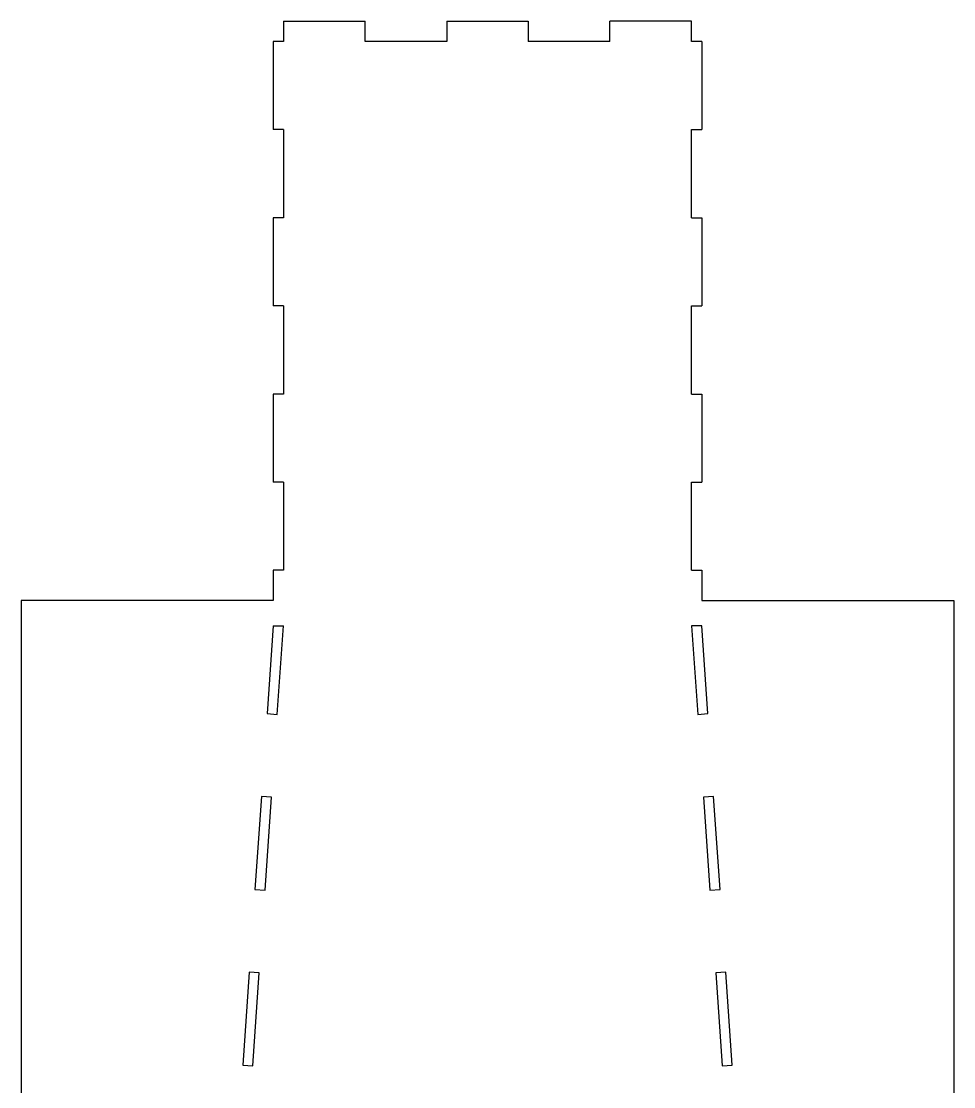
# Model space of a CAD drawing. Header units: inches. Extents: x -18.5 to 18.5, y -0.6 to 81.6.
# Drawn here: x -18.5 to 18.5, y 39.3 to 81.6 of the extents above; entities that cross this region are included whole.
import ezdxf

# ---------------------------------------------------------------- set-up
doc = ezdxf.new("R2010")
doc.units = ezdxf.units.IN
doc.header["$MEASUREMENT"] = 0

msp = doc.modelspace()

# ---------------------------------------------------------------- linework, layer by layer
at = {"color": 7, "linetype": 'Continuous', "lineweight": 25}
for p, q in [((-8.099, 81.6), (-4.86, 81.6)), ((-8.099, 81.6), (-8.099, 80.8)), ((-4.86, 80.8), (-4.86, 81.6)), ((-1.62, 81.6), (1.62, 81.6)), ((-1.62, 81.6), (-1.62, 80.8)), ((1.62, 81.6), (1.62, 80.8)), ((8.099, 81.6), (4.86, 81.6)), ((4.86, 80.8), (4.86, 81.6)), ((8.099, 80.8), (8.099, 81.6)), ((-8.099, 80.8), (-8.499, 80.8)), ((-8.499, 80.8), (-8.499, 77.3)), ((-1.62, 80.8), (-4.86, 80.8)), ((4.86, 80.8), (1.62, 80.8)), ((8.499, 80.8), (8.099, 80.8)), ((8.499, 80.8), (8.499, 77.3)), ((-8.099, 77.3), (-8.499, 77.3)), ((-8.099, 77.3), (-8.099, 73.8)), ((8.099, 73.8), (8.099, 77.3)), ((8.099, 77.3), (8.499, 77.3)), ((-8.099, 73.8), (-8.499, 73.8)), ((-8.499, 73.8), (-8.499, 70.3)), ((8.099, 73.8), (8.499, 73.8)), ((8.499, 73.8), (8.499, 70.3)), ((-8.099, 70.3), (-8.499, 70.3)), ((-8.099, 70.3), (-8.099, 66.8)), ((8.099, 66.8), (8.099, 70.3)), ((8.099, 70.3), (8.499, 70.3)), ((-8.099, 66.8), (-8.499, 66.8)), ((-8.499, 66.8), (-8.499, 63.3)), ((8.099, 66.8), (8.499, 66.8)), ((8.499, 66.8), (8.499, 63.3)), ((-8.099, 63.3), (-8.499, 63.3)), ((-8.099, 63.3), (-8.099, 59.8)), ((8.099, 59.8), (8.099, 63.3)), ((8.099, 63.3), (8.499, 63.3)), ((-8.099, 59.8), (-8.499, 59.8)), ((-8.499, 59.8), (-8.499, 58.6)), ((8.099, 59.8), (8.499, 59.8)), ((8.499, 59.8), (8.499, 58.6)), ((-8.499, 58.6), (-18.499, 58.6)), ((-18.499, 58.6), (-18.499, 18.308)), ((8.499, 58.6), (18.499, 58.6)), ((18.499, 58.6), (18.499, 0)), ((-8.499, 57.6), (-8.742, 54.109)), ((-8.499, 57.6), (-8.099, 57.6)), ((-8.343, 54.081), (-8.099, 57.6)), ((8.499, 57.6), (8.099, 57.6)), ((8.099, 57.6), (8.343, 54.081)), ((8.742, 54.109), (8.499, 57.6)), ((-8.742, 54.109), (-8.343, 54.081)), ((8.343, 54.081), (8.742, 54.109)), ((-8.97, 50.823), (-9.227, 47.127)), ((-8.572, 50.796), (-8.97, 50.823)), ((-8.828, 47.099), (-8.572, 50.796)), ((8.97, 50.823), (8.572, 50.796)), ((8.572, 50.796), (8.828, 47.099)), ((9.227, 47.127), (8.97, 50.823)), ((-9.227, 47.127), (-8.828, 47.099)), ((8.828, 47.099), (9.227, 47.127)), ((-9.455, 43.84), (-9.712, 40.145)), ((-9.057, 43.813), (-9.455, 43.84)), ((-9.313, 40.117), (-9.057, 43.813)), ((9.455, 43.84), (9.057, 43.813)), ((9.057, 43.813), (9.313, 40.117)), ((9.712, 40.145), (9.455, 43.84)), ((-9.712, 40.145), (-9.313, 40.117)), ((9.313, 40.117), (9.712, 40.145))]:
    msp.add_line(p, q, dxfattribs=at)

doc.saveas('drawing.dxf')
